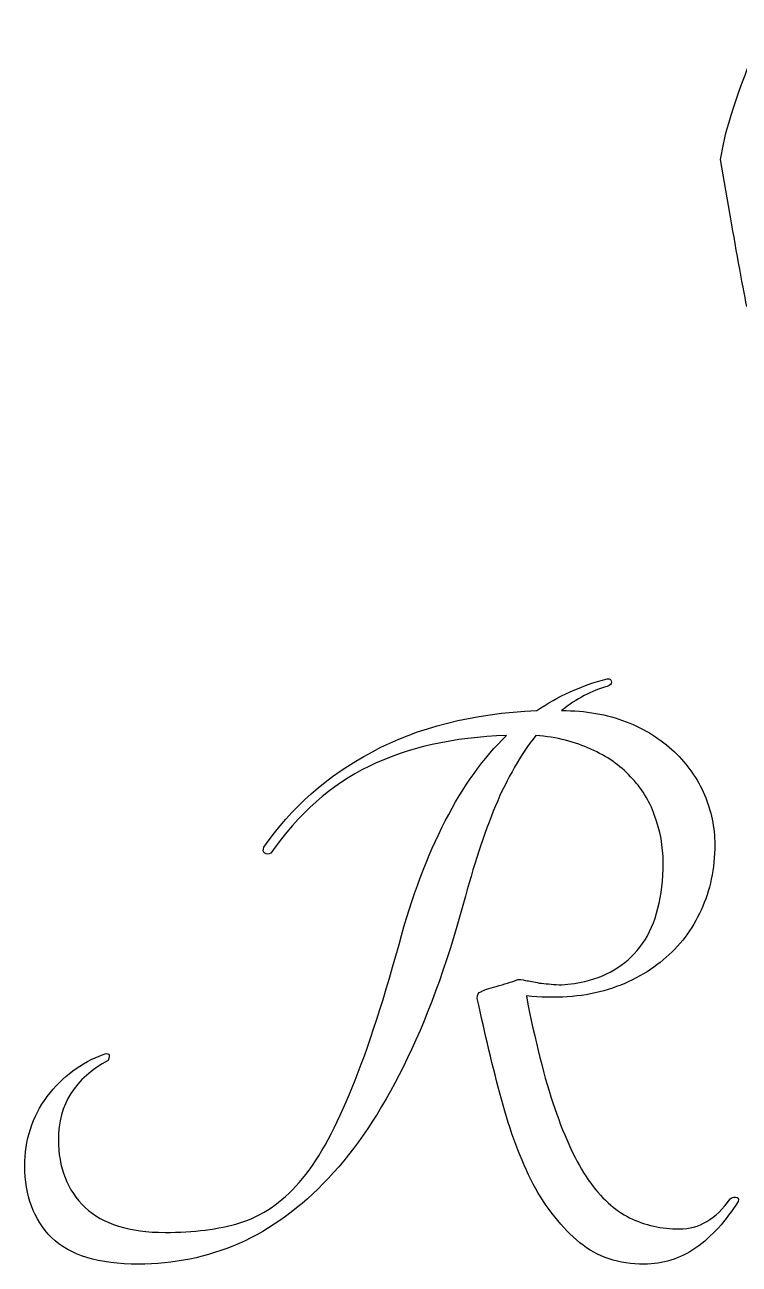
# Model space of a CAD drawing. Extents: x 150 to 6088, y 37 to 2750.
# Drawn here: x 4900 to 5215, y 1983 to 2531 of the extents above; entities that cross this region are included whole.
import ezdxf

# ---------------------------------------------------------------- set-up
doc = ezdxf.new("R2010")
doc.units = 0
doc.layers.add('00_Layout', color=7, linetype='CONTINUOUS')

msp = doc.modelspace()

# ---------------------------------------------------------------- linework, layer by layer
at = {"layer": '00_Layout', "color": 7}
for p, q in [((5207.311691, 2471.377798), (5208.554863, 2478.23351)), ((5211.372875, 2447.625207), (5207.311691, 2471.377798)), ((5211.552105, 2012.049523), (5211.552105, 2012.049523))]:
    msp.add_line(p, q, dxfattribs=at)
for points in [[(5208.554863, 2478.23351), (5210.311132, 2487.918752), (5218.88048, 2512.381074), (5227.016305, 2530.934102)], [(5218.842888, 2406.383457), (5216.968033, 2416.002491), (5213.606527, 2434.561286), (5211.372875, 2447.625207)], [(5126.062139, 2227.864185), (5135.434373, 2234.196775), (5145.81982, 2238.882892), (5157.218482, 2241.922535)], [(5157.218482, 2241.922535), (5158.485, 2241.922535), (5159.118259, 2241.415928), (5159.118259, 2240.402713)], [(5159.118259, 2240.402713), (5159.118259, 2239.642803), (5158.485, 2239.009544), (5157.218482, 2238.502936)], [(5157.218482, 2238.502936), (5150.379285, 2236.729811), (5143.66674, 2233.183561), (5137.080846, 2227.864185)], [(5053.490657, 2209.626326), (5073.501642, 2220.518381), (5097.692136, 2226.597667), (5126.062139, 2227.864185)], [(5137.080846, 2227.864185), (5147.719597, 2227.864185), (5157.218482, 2226.217712), (5165.577501, 2222.924765)], [(5165.577501, 2222.924765), (5173.93652, 2219.631818), (5181.029021, 2215.199005), (5186.855004, 2209.626326)], [(5112.7637, 2216.845478), (5089.206465, 2216.085568), (5068.942177, 2211.526103), (5051.970836, 2203.167084)], [(5065.269275, 2124.516315), (5076.667937, 2166.564713), (5092.499412, 2197.341101), (5112.7637, 2216.845478)], [(5125.682184, 2216.845478), (5119.09629, 2208.48646), (5113.143656, 2198.101012), (5107.82428, 2185.689135)], [(5149.99933, 2210.766192), (5143.160132, 2214.059139), (5135.054417, 2216.085568), (5125.682184, 2216.845478)], [(5005.616276, 2167.451276), (5017.521546, 2184.929225), (5033.479673, 2198.987574), (5053.490657, 2209.626326)], [(5167.477278, 2198.607619), (5162.917813, 2203.673691), (5157.091831, 2207.726549), (5149.99933, 2210.766192)], [(5186.855004, 2209.626326), (5192.680987, 2204.053646), (5197.1138, 2197.721056), (5200.153443, 2190.628556)], [(5051.970836, 2203.167084), (5035.252798, 2195.061369), (5020.814493, 2182.269537), (5008.65592, 2164.791588)], [(5178.11603, 2181.509626), (5175.836297, 2188.09552), (5172.290047, 2193.794851), (5167.477278, 2198.607619)], [(5107.82428, 2185.689135), (5102.758208, 2173.277259), (5098.072091, 2158.965605), (5093.76593, 2142.754175)], [(5200.153443, 2190.628556), (5203.193086, 2183.536055), (5204.712908, 2176.19025), (5204.712908, 2168.591142)], [(5181.915584, 2160.612079), (5181.915584, 2167.957883), (5180.649066, 2174.923732), (5178.11603, 2181.509626)], [(5005.996232, 2164.791588), (5005.236321, 2165.298195), (5005.109669, 2166.184758), (5005.616276, 2167.451276)], [(5008.65592, 2164.791588), (5007.642705, 2164.284981), (5006.756143, 2164.284981), (5005.996232, 2164.791588)], [(5204.712908, 2168.591142), (5204.712908, 2157.952391), (5202.686479, 2148.326854), (5198.633621, 2139.714531)], [(5172.796654, 2124.896271), (5178.87594, 2133.761897), (5181.915584, 2145.667166), (5181.915584, 2160.612079)], [(5093.76593, 2142.754175), (5086.166822, 2114.890778), (5077.301196, 2090.826936), (5067.169052, 2070.562648)], [(5198.633621, 2139.714531), (5194.834067, 2131.102209), (5189.261388, 2123.756405), (5181.915584, 2117.677118)], [(5043.231861, 2058.024127), (5050.324362, 2074.74216), (5057.670167, 2096.906223), (5065.269275, 2124.516315)], [(5147.339642, 2108.178233), (5158.231697, 2110.711269), (5166.717368, 2116.283948), (5172.796654, 2124.896271)], [(5181.915584, 2117.677118), (5174.823083, 2111.597832), (5166.084108, 2107.038367), (5155.698661, 2103.998724)], [(5108.204235, 2105.898501), (5111.750486, 2106.911715), (5114.916781, 2107.924929), (5117.70312, 2108.938144)], [(5117.70312, 2108.938144), (5118.463031, 2109.191447), (5119.602897, 2109.064796), (5121.122719, 2108.558188)], [(5099.845216, 2100.579125), (5099.845216, 2102.35225), (5100.351824, 2103.365465), (5101.365038, 2103.618768)], [(5101.365038, 2103.618768), (5102.631556, 2104.378679), (5104.911289, 2105.13859), (5108.204235, 2105.898501)], [(5121.122719, 2108.558188), (5122.895844, 2108.304885), (5124.922273, 2107.924929), (5127.202006, 2107.418322)], [(5155.698661, 2103.998724), (5145.566517, 2101.212384), (5134.167855, 2100.452473), (5121.502674, 2101.718991)], [(5127.202006, 2107.418322), (5129.735042, 2107.165019), (5132.648033, 2106.911715), (5135.94098, 2106.658411)], [(5135.94098, 2106.658411), (5139.233927, 2106.658411), (5143.033481, 2107.165019), (5147.339642, 2108.178233)], [(5110.483968, 2056.12435), (5106.684414, 2070.309347), (5103.138163, 2085.127605), (5099.845216, 2100.579125)], [(5121.502674, 2101.718991), (5125.302229, 2081.96131), (5129.481738, 2065.369927), (5134.041203, 2051.944841)], [(4934.564616, 2075.882024), (4937.097652, 2076.895238), (4937.857563, 2076.008675), (4936.844348, 2073.222336)], [(4909.867515, 2057.264216), (4916.706712, 2066.129837), (4924.939079, 2072.335773), (4934.564616, 2075.882024)], [(4936.844348, 2073.222336), (4922.152739, 2065.369929), (4914.806935, 2053.717966), (4914.806935, 2038.266446)], [(5067.169052, 2070.562648), (5057.290211, 2050.551668), (5046.271505, 2034.086937), (5034.112932, 2021.168453)], [(4899.988674, 2026.487829), (4899.988674, 2038.139794), (4903.281621, 2048.39859), (4909.867515, 2057.264216)], [(5021.194448, 2019.268676), (5029.04686, 2028.387606), (5036.392664, 2041.306089), (5043.231861, 2058.024127)], [(5124.542318, 2018.508765), (5118.969638, 2029.40082), (5114.283522, 2041.939348), (5110.483968, 2056.12435)], [(5134.041203, 2051.944841), (5138.600668, 2038.773053), (5143.540088, 2028.260954), (5148.859464, 2020.408542)], [(4914.806935, 2038.266446), (4914.806935, 2025.85457), (4918.733141, 2015.849077), (4926.585552, 2008.249969)], [(4911.767292, 1994.95153), (4903.91488, 2003.057245), (4899.988674, 2013.569345), (4899.988674, 2026.487829)], [(5034.112932, 2021.168453), (5021.954359, 2008.249969), (5008.782571, 1998.624432), (4994.59757, 1992.291842)], [(4994.977525, 2001.410772), (5004.603062, 2004.450415), (5013.342036, 2010.40305), (5021.194448, 2019.268676)], [(5145.059909, 1992.671798), (5137.207498, 1999.257691), (5130.368301, 2007.870014), (5124.542318, 2018.508765)], [(5148.859464, 2020.408542), (5154.432143, 2012.556131), (5160.511429, 2006.983451), (5167.097323, 2003.690504)], [(5189.134736, 1998.751084), (5197.747059, 1998.751084), (5205.219515, 2003.183897), (5211.552105, 2012.049523)], [(5214.971704, 2010.909657), (5209.652328, 2002.297335), (5203.44639, 1995.458137), (5196.353889, 1990.392065)], [(5211.552105, 2012.049523), (5212.058712, 2012.556131), (5212.818623, 2012.809434), (5213.831838, 2012.809434)], [(5213.831838, 2012.809434), (5215.098356, 2012.809434), (5215.478311, 2012.176175), (5214.971704, 2010.909657)], [(4926.585552, 2008.249969), (4934.437964, 2000.904165), (4946.216582, 1997.231263), (4961.921405, 1997.231263)], [(4961.921405, 1997.231263), (4974.586585, 1997.231263), (4985.605292, 1998.624432), (4994.977525, 2001.410772)], [(5167.097323, 2003.690504), (5173.93652, 2000.397558), (5181.282325, 1998.751084), (5189.134736, 1998.751084)], [(4950.142787, 1983.172913), (4932.664839, 1983.172913), (4919.873007, 1987.099119), (4911.767292, 1994.95153)], [(4994.59757, 1992.291842), (4980.412568, 1986.212556), (4965.594307, 1983.172913), (4950.142787, 1983.172913)], [(5173.556565, 1983.172913), (5162.411206, 1983.172913), (5152.912321, 1986.339208), (5145.059909, 1992.671798)], [(5196.353889, 1990.392065), (5189.261388, 1985.579297), (5181.66228, 1983.172913), (5173.556565, 1983.172913)]]:
    msp.add_open_spline(points, degree=3, dxfattribs=at)

doc.saveas('drawing.dxf')
